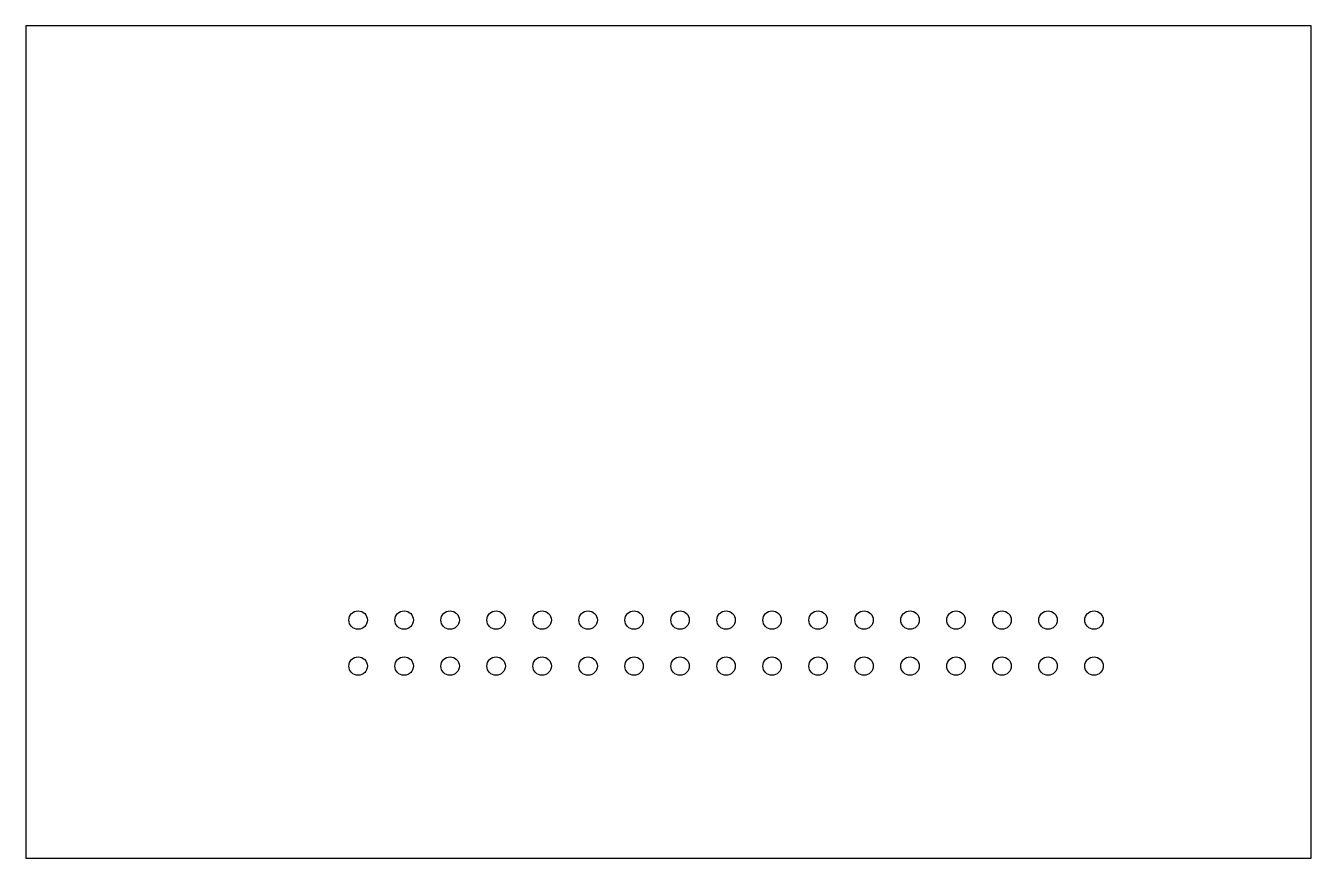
# Model space of a CAD drawing. Extents: x 106.5 to 177.5, y 88.7 to 134.7.
import ezdxf

# ---------------------------------------------------------------- set-up
doc = ezdxf.new("R2010")
doc.units = 0
doc.layers.get('0').update_dxf_attribs({"linetype": 'CONTINUOUS'})

msp = doc.modelspace()

# ---------------------------------------------------------------- linework, layer by layer
at = {"color": 7, "linetype": 'CONTINUOUS'}
for p, q in [((177.496, 134.721), (106.496, 134.721)), ((106.496, 134.721), (106.496, 88.721)), ((177.496, 88.721), (177.496, 134.721)), ((106.496, 88.721), (177.496, 88.721))]:
    msp.add_line(p, q, dxfattribs=at)
for centre in [(124.856, 101.881), (127.396, 101.881), (129.936, 101.881), (132.476, 101.881), (135.016, 101.881), (137.556, 101.881), (140.096, 101.881), (142.636, 101.881), (145.176, 101.881), (147.716, 101.881), (150.256, 101.881), (152.796, 101.881), (155.336, 101.881), (157.876, 101.881), (160.416, 101.881), (162.956, 101.881), (165.496, 101.881), (124.856, 99.341), (127.396, 99.341), (129.936, 99.341), (132.476, 99.341), (135.016, 99.341), (137.556, 99.341), (140.096, 99.341), (142.636, 99.341), (145.176, 99.341), (147.716, 99.341), (150.256, 99.341), (152.796, 99.341), (155.336, 99.341), (157.876, 99.341), (160.416, 99.341), (162.956, 99.341), (165.496, 99.341)]:
    msp.add_circle(centre, 0.51, dxfattribs=at)

doc.saveas('drawing.dxf')
